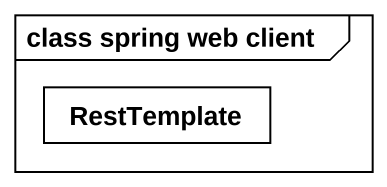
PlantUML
@startuml
mainframe class spring web client
hide circle
hide empty members
class RestTemplate
@enduml
